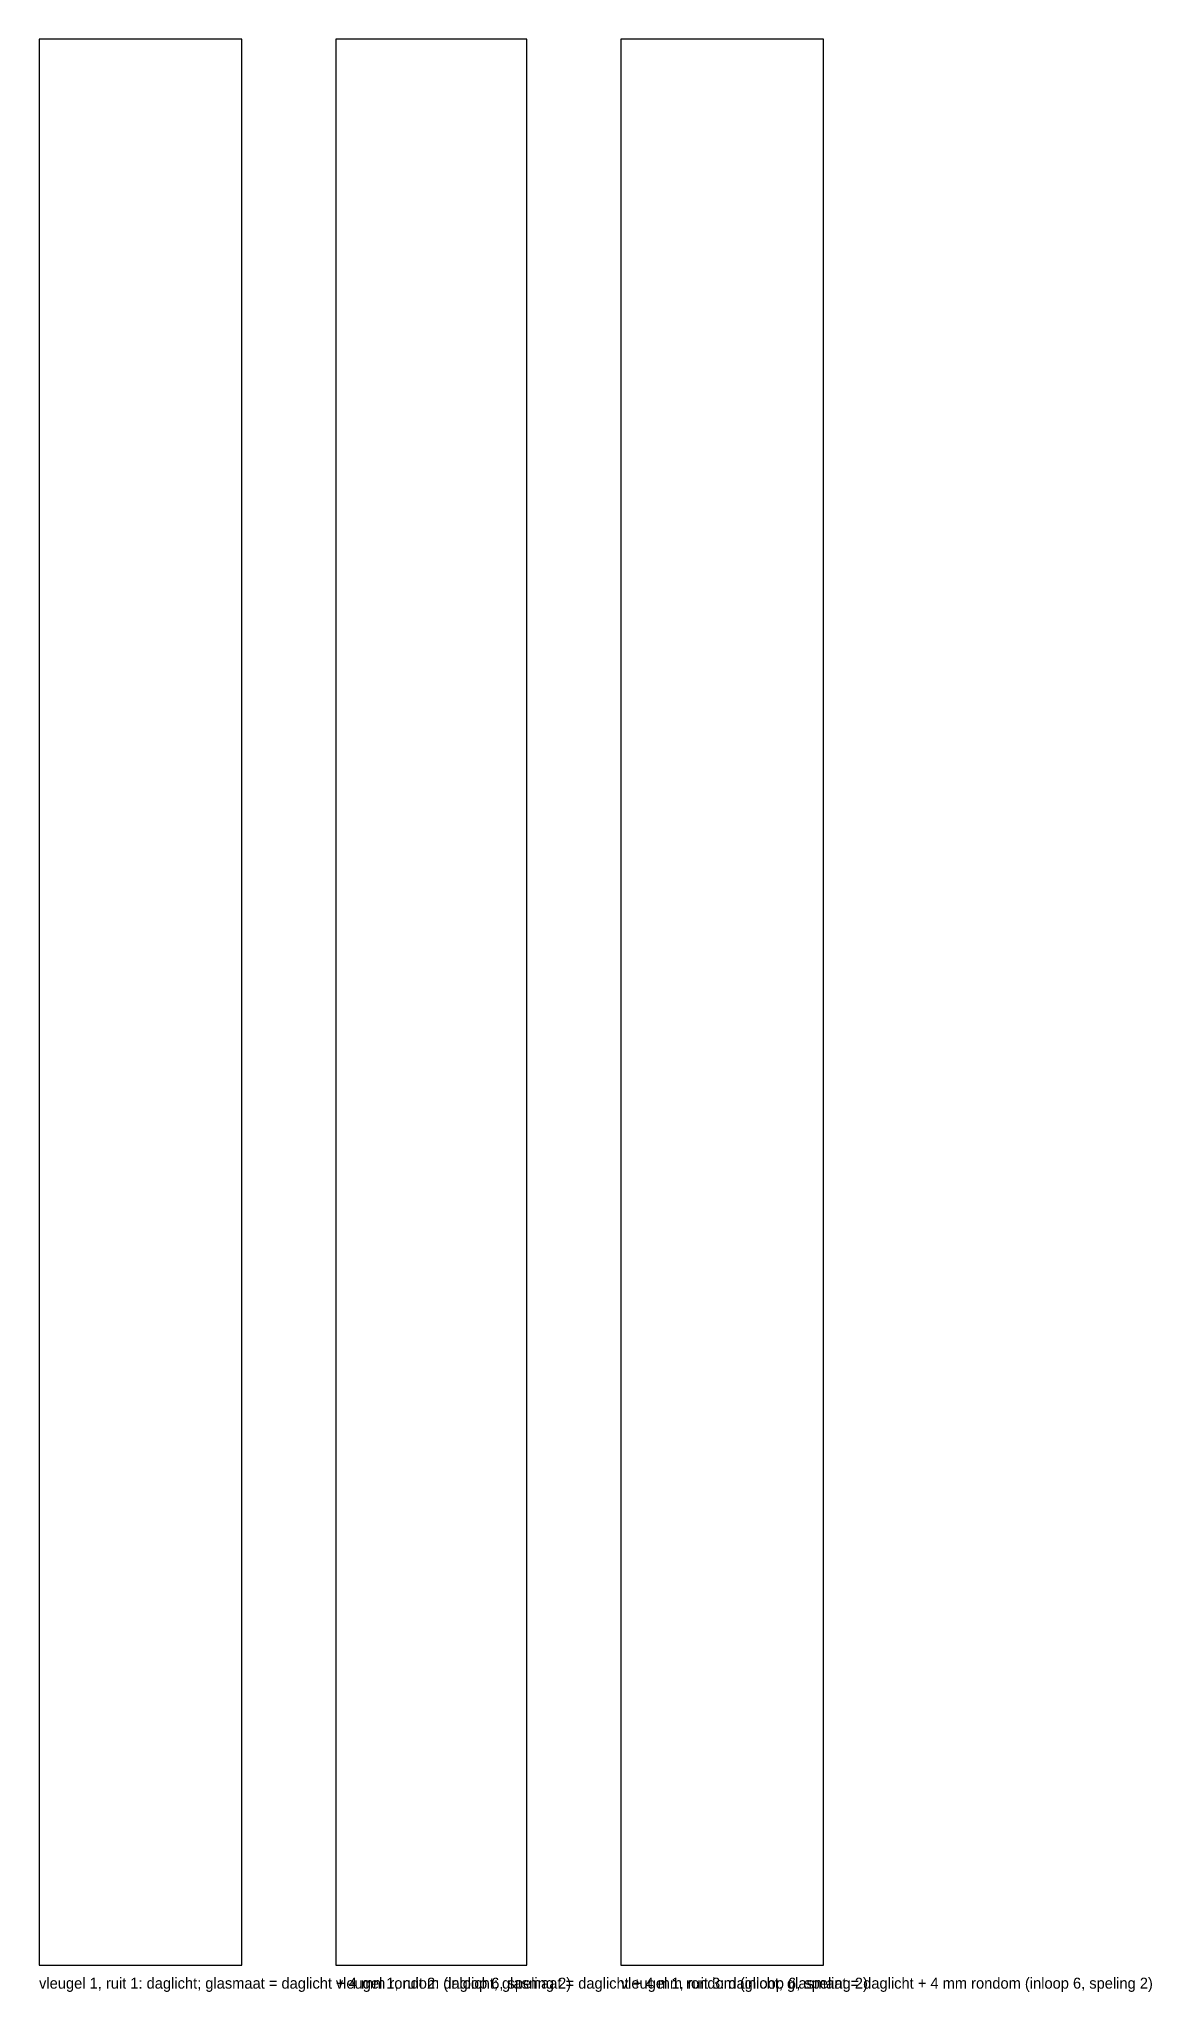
# Model space of a CAD drawing. Header units: millimetres. Extents: x 0 to 1421, y -34 to 2461.
import ezdxf

# ---------------------------------------------------------------- set-up
doc = ezdxf.new("R2010")
doc.units = ezdxf.units.MM

msp = doc.modelspace()

# ---------------------------------------------------------------- linework, layer by layer
at = {"layer": 'DAGLICHT'}
for p, q in [((259, 2461), (0, 2461)), ((0, 2461), (0, 0)), ((259, 0), (259, 2461)), ((623, 2461), (379, 2461)), ((379, 2461), (379, 0)), ((623, 0), (623, 2461)), ((1002, 2461), (743, 2461)), ((743, 2461), (743, 0)), ((1002, 0), (1002, 2461)), ((0, 0), (259, 0)), ((379, 0), (623, 0)), ((743, 0), (1002, 0))]:
    msp.add_line(p, q, dxfattribs=at)

# ---------------------------------------------------------------- texts
at = {"layer": 'TEKST'}
for s, p in [('vleugel 1, ruit 1: daglicht; glasmaat = daglicht + 4 mm rondom (inloop 6, speling 2)', (0, -30)), ('vleugel 1, ruit 2: daglicht; glasmaat = daglicht + 4 mm rondom (inloop 6, speling 2)', (379, -30)), ('vleugel 1, ruit 3: daglicht; glasmaat = daglicht + 4 mm rondom (inloop 6, speling 2)', (743, -30))]:
    msp.add_text(s, height=14, dxfattribs=at).set_placement(p)

doc.saveas('drawing.dxf')
